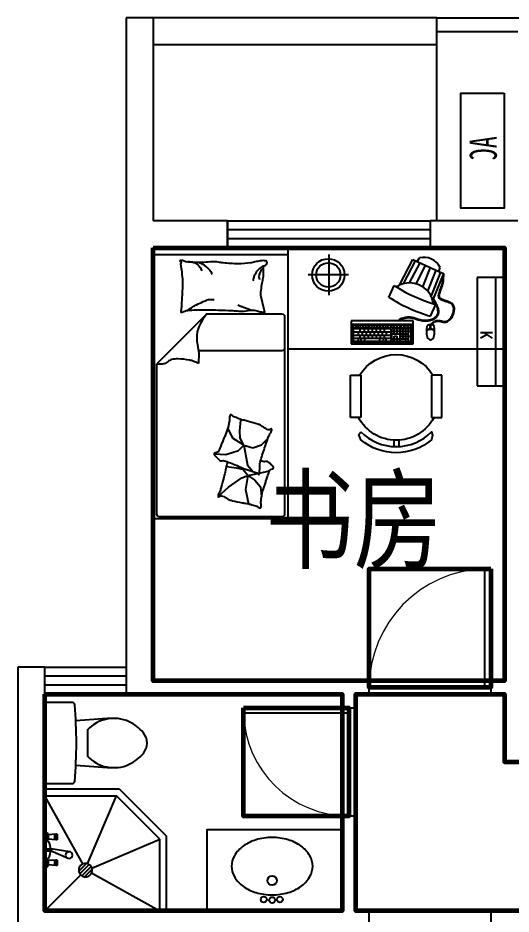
# Model space of a CAD drawing. Extents: x 963421 to 998221, y -625243 to -609443.
# Drawn here: x 963421 to 967071, y -616068 to -609443 of the extents above; entities that cross this region are included whole.
import ezdxf

# ---------------------------------------------------------------- set-up
doc = ezdxf.new("R2010")
doc.units = 0
doc.header["$LTSCALE"] = 1000
doc.header["$MEASUREMENT"] = 0
doc.linetypes.add('HIDDEN', pattern=[7.5, 5, -2.5])
doc.layers.get('0').update_dxf_attribs({"linetype": 'CONTINUOUS'})
for name, color, linetype in [('BATH', 8, 'CONTINUOUS'), ('Elec(电器)', 33, 'CONTINUOUS'), ('WALL', 2, 'CONTINUOUS'), ('WINDOW', 4, 'CONTINUOUS'), ('家具', 8, 'CONTINUOUS'), ('家具示意', 8, 'CONTINUOUS')]:
    doc.layers.add(name, color=color, linetype=linetype)
doc.layers.add('GT_书房', color=205, linetype='CONTINUOUS', lineweight=60, true_color=0x8059a6)
for name, color, linetype, lineweight in [('GT_卫生间', 5, 'CONTINUOUS', 60), ('GT_过道', 30, 'CONTINUOUS', 60), ('GT_门', 245, 'CONTINUOUS', 60), ('文字标注', 121, 'CONTINUOUS', 0)]:
    doc.layers.add(name, color=color, linetype=linetype, lineweight=lineweight)
doc.styles.add('-黑体', font='simhei.ttf', dxfattribs={"width": 0.8})
doc.styles.add('_ZBHZ', font='simhei.ttf', dxfattribs={"width": 0.8})
doc.styles.add('DIM_FONT', font='ZBTXT.shx', dxfattribs={"width": 0.8})

# ---------------------------------------------------------------- blocks, each defined once
blk = doc.blocks.new('A$C367E6596')
at = {"layer": '家具示意'}
for p, q in [((0, 1947.6), (1000, 1947.6)), ((25.8, 1491.5), (25.8, 32.2)), ((602.6, 1511.5), (45.8, 1511.5)), ((602.6, 1511.5), (971.6, 1141.7)), ((45.8, 1238.9), (664.4, 1238.9)), ((971.6, 32.2), (971.6, 1141.7)), ((349.4, 727), (344.5, 730)), ((356.6, 647.7), (349.4, 727)), ((407, 589.6), (443.4, 662.5)), ((443.4, 662.5), (442.3, 681.9)), ((354.8, 592.6), (356.6, 647.7)), ((196.2, 543.7), (149.8, 590.5)), ((260.6, 521.7), (196.2, 543.7)), ((328.4, 540.9), (260.6, 521.7)), ((328.4, 540.9), (301, 394.1)), ((328.4, 540.9), (354.8, 592.6)), ((328.4, 540.9), (407, 589.6)), ((366.5, 501.8), (328.4, 540.9)), ((462.1, 473.1), (366.5, 501.8)), ((545.3, 477.3), (462.1, 473.1)), ((213.5, 335.7), (138.8, 351.4)), ((299.3, 317.6), (225.1, 333.2)), ((268.9, 356.7), (261.2, 347.7)), ((301, 394.1), (268.9, 356.7)), ((299.3, 317.6), (336.2, 360.5)), ((336.2, 360.5), (383.2, 372.5)), ((383.2, 372.5), (455.4, 382.3)), ((245.7, 282.4), (203.5, 233.5)), ((299.3, 317.6), (245.7, 282.4)), ((299.3, 317.6), (316, 213)), ((342.2, 299.7), (299.3, 317.6)), ((441.2, 231.2), (342.2, 299.7)), ((203.5, 233.5), (197.3, 159.5)), ((316, 213), (292.8, 107.7)), ((518.8, 161.1), (441.2, 231.2)), ((45.8, 12.2), (951.6, 12.2))]:
    blk.add_line(p, q, dxfattribs=at)
blk.add_lwpolyline([(0, 0), (0, 2000), (1000, 2000), (1000, 0)], close=True, dxfattribs=at)
for points in [[(185.1, 1866.4, -0.263368), (157.1, 1885.2, -0.494818), (166.3, 1903.9, -0.049225), (184, 1905.7, -0.036831), (207.6, 1903.9, -0.031893), (245.6, 1895.8, 0.035782), (279.5, 1888.8, 0.032941), (369.2, 1882.9, 0.026564), (480.4, 1888.8, 0.017905), (517.9, 1894.2, -0.033397), (538.1, 1896.4, -0.03204), (575.2, 1895.7, 0.018442), (639.5, 1892.7, 0.010837), (704.3, 1893.4, 0.014624), (752.2, 1896.4, 0.111249), (774.7, 1903.7, -0.153708), (791.6, 1907.7, -0.076444), (799.1, 1906, -0.215512), (801, 1903.9, -0.585858), (798.4, 1900.9, 0.363489), (793.5, 1898.3, 0.191716), (793.4, 1886.8, -0.129675), (795.4, 1870.1, -0.01735), (792.4, 1853.3, 0.019326), (789.8, 1838.2, 0.018818), (783.1, 1769.9, 0.021828), (782.2, 1710.6, 0.006204), (783.6, 1676.8, 0.001963), (789.8, 1569.9, 0.028341), (794, 1533.8, -0.117014), (793.5, 1524.9, -0.36606), (792.1, 1523.9, -0.03973), (778.5, 1526.7, -0.048309), (764.7, 1532.2, 0.062981), (754.1, 1536.1, 0.04058), (730.7, 1539.5, 0.014345), (663.9, 1541.7, 0.005484), (538.5, 1541, 0.007153), (442.3, 1538, 0.008762), (399.8, 1535.3, -0.008153), (354.1, 1532.4, -0.06251), (297, 1536.8, 0.078669), (251.4, 1538.8, 0.047825), (229, 1534.1, -0.034494), (198.2, 1526.7, -0.023571), (172.9, 1523.7, -0.510228), (171.9, 1524.9), (179.4, 1554.9), (200.1, 1637.4, 0.073041), (202.1, 1657, 0.023305), (196.3, 1718.1, 0.018299), (192.3, 1741, -0.01097), (184.9, 1779, -0.042281), (182, 1813.3, -0.027201), (184.9, 1866.7)], [(184.9, 1866.4, -0.077379), (219.7, 1841.1, -0.077379), (245.2, 1806.3, -0.047525), (255.1, 1781.7, -0.047525), (260.2, 1755.7)], [(658.9, 1892.6, 0.027842), (635.2, 1882, 0.048685), (622.6, 1873.9, 0.023666), (594.7, 1849.5, 0.031223), (575.7, 1828.9, 0.046801), (570.6, 1821.2, 0.023191), (562.5, 1804.5)], [(740.9, 1898.3, 0.088153), (706.4, 1894.8, 0.088153), (675.2, 1879.5, 0.077547), (653.6, 1857.9, 0.077547), (639.5, 1830.7)], [(183.4, 1850.4, -0.05369), (197.6, 1837.4, -0.070312), (205.7, 1825.1, -0.015448), (209.5, 1816.6, -0.013244), (213.2, 1806.3, -0.082127), (216.2, 1788.3, -0.064164), (213.2, 1765.1)], [(744.7, 1538, 0.016108), (705.8, 1564.2, 0.024599), (679, 1579.3, 0.009477), (629.9, 1602.6, 0.015937), (600.1, 1614.9, 0.072521), (583.7, 1618.5, 0.033339), (547.5, 1618.7)], [(275.5, 1539.5, 0.009729), (302.8, 1548.5, 0.009729), (329.7, 1558.6, 0.007971), (351.4, 1567.7, 0.007971), (372.9, 1577.4)], [(602.6, 1511.5, -0.085272), (665.9, 1401.4, -0.124044), (675.2, 1313.8), (661.5, 1218.4), (663.3, 1145.9)], [(663.3, 1145.9, -0.027362), (701.8, 1162.3, -0.040834), (728.9, 1169.7, -0.038441), (816.6, 1179.2, -0.076528), (860.7, 1173.9, -0.103649), (888.2, 1159.5, 0.093398), (918.4, 1143, 0.072727), (940.5, 1139.2, 0.052315), (971.6, 1141.7)], [(450.3, 418.6, 0.025626), (451.8, 409.2, 0.0108), (476.4, 303.3, 0.00456), (495.4, 231.5, 0.01125), (504.1, 202.6, 0.069394), (511.7, 186.8, -0.079756), (518.1, 173, -0.106399), (518.8, 161.1, -0.328642), (515.8, 158.2, -0.299547), (510.8, 160.5, 0.189917), (504.1, 165.5, 0.033518), (496, 167.1, 0.075627), (492.4, 167, 0.053489), (485.9, 165.2, 0.017838), (467.6, 157, 0.038394), (447.1, 144.9, -0.059529), (433.5, 137.6, -0.035943), (411.9, 131, -0.011245), (341.4, 116.2, -0.006203), (309.2, 110.7, 0.010783), (290.6, 107.3, 0.019485), (279.8, 104.6, 0.005062), (238.4, 92.3, 0.101392), (217.2, 80.7, -0.223768), (206.1, 77.7, -0.25558), (202.7, 80.5, -0.081563), (199.7, 93.3, -0.071805), (200.7, 107, 0.069985), (201.8, 121, 0.03546), (195.4, 169.3, 0.029432), (180.3, 226, 0.001554), (171.1, 253.5, -0.00152), (161.6, 281.6, -0.004735), (152.3, 310.7, 0.00382), (140.8, 346.8, 0.296001), (116.5, 366.4, -0.649774), (110.7, 384.1, -0.02319), (114.7, 387.4, 0.0288), (117.9, 390.1, 0.005727), (123, 394.9, -0.004358), (129.6, 401.3, -0.027528), (144.1, 413.8, -0.046214), (153.8, 419.8, -0.194121), (167.3, 421, 0.133719), (186.6, 420.3, 0.005779), (204.6, 424.8, 0.008882)]]:
    blk.add_lwpolyline(points, format="xyb", dxfattribs=at)
blk.add_lwpolyline([(395.4, 749, 0.101392), (415.7, 762.2, -0.223768), (426.5, 766, -0.25558), (430.2, 763.5, -0.081563), (434.2, 750.9, -0.071805), (434.2, 737.3, 0.069985), (434.1, 723.2, 0.03546), (444.2, 675.5, 0.029432), (463.7, 620.2, 0.001554), (475, 593.4, -0.00152), (486.5, 566.1, -0.004735), (498, 537.8, 0.00382), (512.3, 502.7, 0.296001), (538, 485, -0.649774), (545.1, 467.8, -0.02319), (541.4, 464.3, 0.0288), (538.4, 461.3, 0.005727), (533.8, 456.1, -0.004358), (527.7, 449.2, -0.027528), (514.1, 435.7, -0.046214), (504.9, 428.9, -0.194121), (491.5, 426.8, 0.133719), (472.3, 425.9, 0.011505), (437.3, 413.9, 0.008882), (392.6, 396.5, 0.012426), (335.7, 371.4, -0.033612), (314.2, 363.1), (267.8, 348.5), (232, 337.2, 0.224341), (220.4, 326.5, -0.722772), (213.3, 326.9, -0.103513), (213.2, 330, 0.053465), (213.5, 335.7, 0.030109), (211.3, 354.4, -0.031436), (209.2, 372.3, -0.05324), (209.9, 384.4, 0.05518), (210.5, 396.1, 0.056271), (207, 416.7, 0.0108), (174.3, 520.4, 0.00456), (149.8, 590.5, 0.01125), (139, 618.7, 0.069394), (130.2, 633.8, -0.079756), (122.8, 647.1, -0.106399), (121.2, 658.9, -0.328642), (123.9, 662.1, -0.299547), (129.1, 660.1, 0.189917), (136.1, 655.7, 0.033518), (144.3, 654.7, 0.075627), (148, 655, 0.053489), (154.3, 657.4, 0.017838), (171.9, 667, 0.038394), (191.4, 680.6, -0.059529), (204.4, 688.9, -0.035943), (225.4, 697.2, -0.011245), (294.6, 717.2, -0.006203), (326.3, 725.3, 0.010783), (344.5, 730, 0.019485), (355.2, 733.5, 0.005062)], format="xyb", close=True, dxfattribs=at)
for centre, start, end in [((45.8, 1491.5), 90, 180), ((45.8, 1258.9), 180, 270), ((45.8, 32.2), 180, 270), ((951.6, 32.2), 270, 0)]:
    blk.add_arc(centre, 20, start, end, dxfattribs=at)
at = {"layer": '家具示意', "style": 'DIM_FONT', "width": 0.8, "flags": 9}
for tag in ['XSIZE', 'YSIZE']:
    blk.add_attdef(tag, (0, 2000), '', height=0.5, dxfattribs=at)
blk = doc.blocks.new('A$C6465327B')
at = {"layer": '家具示意'}
for p, q in [((0, 260), (0, 572.3)), ((0, 572.3), (76.2, 572.3)), ((76.2, 572.3), (76.2, 260)), ((674.7, 572.3), (598.5, 572.3)), ((598.5, 572.3), (598.5, 260)), ((674.7, 260), (674.7, 572.3)), ((76.2, 260), (0, 260)), ((598.5, 260), (674.7, 260)), ((319.3, 92.9), (319.3, 45.3)), ((355.4, 92.9), (355.4, 45.3))]:
    blk.add_line(p, q, dxfattribs=at)
blk.add_lwpolyline([(598.7, 155.5, -0.423227), (76, 155.5), (68.1, 129.3), (76, 94.4, 0.361278), (598.7, 94.4), (614.5, 134.5)], format="xyb", close=True, dxfattribs=at)
for start, end in [(31.07619, 148.92381), (208.05345, 331.94655)]:
    blk.add_arc((337.3, 408.9), 316.6, start, end, dxfattribs=at)
blk = doc.blocks.new('A$C7D7A3CEF')
at = {"layer": '家具示意'}
for p, q in [((152.8, 299.9), (152.8, 0)), ((300, 150), (0, 150))]:
    blk.add_line(p, q, dxfattribs=at)
for radius in [120, 90]:
    blk.add_circle((150, 150), radius, dxfattribs=at)
blk = doc.blocks.new('A$C6C2E2F88')
at = {"layer": '家具示意'}
for p, q in [((357.8, 434.3), (456, 624.6)), ((387.4, 445.1), (475.4, 615.7)), ((433, 451.1), (509.8, 600)), ((456, 624.6), (488.7, 609.7)), ((488.7, 609.7), (505.2, 635.8)), ((488.7, 609.7), (650.3, 535.9)), ((481.3, 444.4), (551.7, 580.9)), ((530.2, 422), (587.2, 564.7)), ((566.9, 390), (629.1, 545.6)), ((650.3, 535.9), (659.2, 565.6)), ((650.3, 535.9), (682.9, 521)), ((592.2, 351.6), (663.5, 529.9)), ((682.9, 521), (603.5, 322.2)), ((278.2, 344.1), (318.1, 433.3)), ((588.6, 205.3), (628, 291.7)), ((0, 170), (0, 0)), ((460, 170), (0, 170)), ((10, 145), (10, 15)), ((450, 145), (10, 145)), ((15, 140), (15, 120)), ((35, 140), (15, 140)), ((35, 140), (35, 120)), ((128.7, 140), (50, 140)), ((50, 140), (50, 120)), ((69.7, 120), (69.7, 140)), ((89.3, 120), (89.3, 140)), ((109, 120), (109, 140)), ((128.7, 120), (128.7, 140)), ((134.7, 120), (134.7, 140)), ((210.3, 140), (134.7, 140)), ((154.3, 120), (154.3, 140)), ((174, 120), (174, 140)), ((193.7, 120), (193.7, 140)), ((210.3, 120), (210.3, 140)), ((216.3, 120), (216.3, 140)), ((295, 140), (216.3, 140)), ((236, 120), (236, 140)), ((255.7, 120), (255.7, 140)), ((275.3, 120), (275.3, 140)), ((295, 140), (295, 120)), ((362, 140), (298, 140)), ((298, 140), (298, 120)), ((319.3, 120), (319.3, 140)), ((340.7, 120), (340.7, 140)), ((362, 120), (362, 140)), ((445, 140), (365, 140)), ((365, 120), (365, 140)), ((368.6, 134), (368.6, 136.5)), ((368.6, 136.5), (375.9, 136.5)), ((375.9, 134), (368.6, 134)), ((375.9, 136.5), (375.9, 134)), ((391.7, 120), (391.7, 140)), ((395.3, 134), (395.3, 136.5)), ((395.3, 136.5), (402.6, 136.5)), ((402.6, 134), (395.3, 134)), ((402.6, 136.5), (402.6, 134)), ((418.3, 120), (418.3, 140)), ((422, 134), (422, 136.5)), ((422, 136.5), (429.3, 136.5)), ((429.3, 134), (422, 134)), ((429.3, 136.5), (429.3, 134)), ((445, 120), (445, 140)), ((450, 15), (450, 145)), ((460, 0), (460, 170)), ((586.2, 109.5), (586.2, 141.5)), ((589.2, 109.5), (589.2, 141.5)), ((35, 120), (15, 120)), ((15, 112), (15, 20)), ((295, 112), (15, 112)), ((15, 89), (295, 89)), ((128.7, 120), (50, 120)), ((51.7, 89), (51.7, 66)), ((65.7, 112), (65.7, 89)), ((81.4, 89), (81.4, 66)), ((95.4, 112), (95.4, 89)), ((111.2, 89), (111.2, 66)), ((125.2, 112), (125.2, 89)), ((210.3, 120), (134.7, 120)), ((141, 89), (141, 66)), ((155, 112), (155, 89)), ((170.8, 89), (170.8, 66)), ((184.8, 112), (184.8, 89)), ((200.6, 89), (200.6, 66)), ((214.6, 112), (214.6, 89)), ((295, 120), (216.3, 120)), ((230.3, 89), (230.3, 66)), ((244.3, 112), (244.3, 89)), ((260.1, 89), (260.1, 66)), ((295, 112), (295, 20)), ((362, 120), (298, 120)), ((298, 112), (298, 20)), ((362, 112), (298, 112)), ((298, 93.6), (362, 93.6)), ((298, 75.2), (362, 75.2)), ((319.3, 75.2), (319.3, 112)), ((340.7, 75.2), (340.7, 112)), ((362, 20), (362, 112)), ((445, 120), (365, 120)), ((365, 20), (365, 112)), ((445, 112), (365, 112)), ((365, 93.6), (445, 93.6)), ((365, 75.2), (425, 75.2)), ((385, 38.4), (385, 112)), ((405, 20), (405, 112)), ((425, 20), (425, 112)), ((445, 20), (445, 112)), ((10, 15), (450, 15)), ((15, 66), (295, 66)), ((15, 43), (295, 43)), ((15, 20), (295, 20)), ((52.3, 43), (52.3, 20)), ((65.7, 66), (65.7, 43)), ((72.3, 43), (72.3, 20)), ((95.4, 66), (95.4, 43)), ((99, 43), (99, 20)), ((125.2, 66), (125.2, 43)), ((155, 66), (155, 43)), ((184.8, 66), (184.8, 43)), ((211, 43), (211, 20)), ((214.6, 66), (214.6, 43)), ((237.7, 43), (237.7, 20)), ((244.3, 66), (244.3, 43)), ((257.7, 43), (257.7, 20)), ((298, 38.4), (362, 38.4)), ((298, 20), (362, 20)), ((319.3, 20), (319.3, 56.8)), ((319.3, 56.8), (340.7, 56.8)), ((340.7, 20), (340.7, 56.8)), ((365, 56.8), (445, 56.8)), ((365, 38.4), (425, 38.4)), ((365, 20), (445, 20)), ((0, 0), (460, 0))]:
    blk.add_line(p, q, dxfattribs=at)
for centre, radius, start, end in [((538.8, 505.7), 134.4, 26.43159, 104.50074), ((939.2, 1382.9), 1134.7, 236.81182, 237.86994), ((433, 273.8), 177.2, 115.08845, 123.29204), ((939.2, 1382.9), 1134.7, 237.86994, 253.06239), ((433, 273.8), 177.2, 15.84388, 115.08845), ((899.8, 1296.5), 1134.7, 236.84987, 254.08246), ((433, 273.8), 177.2, 7.64029, 15.84388), ((939.2, 1382.9), 1134.7, 253.06239, 254.08246), ((571.1, 129.9), 10, 100.71509, 168.55689), ((587.7, 42.2), 99.3, 79.28491, 100.71509), ((604.3, 129.9), 10, 11.44311, 79.28491), ((744.2, 94.9), 186.6, 168.55689, 193.44757), ((587.7, 42.2), 64.3, 62.12383, 117.87617), ((587.7, 42.2), 67.3, 91.27686, 116.43153), ((587.7, 42.2), 67.3, 63.56847, 88.72314), ((431.1, 94.9), 186.6, 346.55243, 11.44311), ((587.7, 57.1), 25.6, 192.68038, 347.31962)]:
    blk.add_arc(centre, radius, start, end, dxfattribs=at)
for points, knots in [([(587.2, 143.7), (592.3, 148.3), (597.6, 152.9), (608.2, 161.3), (613.7, 165.1), (623.1, 170.1), (626.9, 171.7), (632.6, 173.3), (634.5, 173.7), (637.7, 174.2), (639.1, 174.4), (642, 174.5), (643.4, 174.5), (647.7, 174.4), (650.5, 174.1), (656.2, 173.1), (659.1, 172.5), (666.4, 170.8), (670.9, 169.5), (679.7, 167.5), (684, 166.6), (690.3, 166.1), (692.2, 166), (695.5, 166.1), (696.8, 166.2), (701.5, 166.8), (704.8, 167.7), (711.4, 170.4), (714.6, 172.2), (720.9, 176.5), (723.9, 179), (733, 187.8), (738.6, 195.1), (748.1, 211.2), (751.9, 220.1), (757.5, 237.9), (759.1, 247), (759.5, 261), (759.1, 266.2), (757, 275.9), (755.4, 280.4), (752.4, 285.4), (751.7, 286.6), (750.1, 288.7), (749.3, 289.7), (746.5, 292.6), (744.5, 294.4), (740, 297.8), (737.5, 299.3), (729.3, 303.8), (723, 306.3), (709.9, 310.9), (703, 312.9), (689.6, 316.9), (683, 318.9), (672.9, 322.7), (669.2, 324.3), (663, 327.7), (660.5, 329.3), (656.6, 332.5), (655.2, 334), (653.1, 336.6), (652.3, 337.7), (651, 339.9), (650.4, 341.1), (649, 344.8), (648.4, 347.3), (647.8, 352.7), (647.7, 355.4), (648.1, 361.1), (648.5, 364.1), (650.2, 373.2), (652, 379.7), (656.4, 392.9), (659, 399.8), (664.1, 413.5), (666.7, 420.3), (670, 430.2), (671, 433.2), (672.7, 439.2), (673.5, 442.2), (675.6, 451), (676.7, 456.7), (679.2, 473.7), (679.8, 484.6), (680.1, 501.5), (680.1, 507.7), (680, 513.8)], [0, 0, 0, 0, 18.799562, 18.799562, 37.599123, 37.599123, 49.848351, 49.848351, 55.477294, 55.477294, 59.685352, 59.685352, 63.89341, 63.89341, 72.309527, 72.309527, 80.725643, 80.725643, 94.051618, 94.051618, 107.377593, 107.377593, 113.652762, 113.652762, 118.046775, 118.046775, 129.16993, 129.16993, 140.293086, 140.293086, 151.416241, 151.416241, 174.692741, 174.692741, 197.969241, 197.969241, 221.245741, 221.245741, 236.248425, 236.248425, 251.251108, 251.251108, 255.661667, 255.661667, 260.072226, 260.072226, 268.893345, 268.893345, 277.714463, 277.714463, 296.396354, 296.396354, 315.078244, 315.078244, 333.760135, 333.760135, 345.970968, 345.970968, 355.998234, 355.998234, 362.995963, 362.995963, 367.636565, 367.636565, 372.277166, 372.277166, 381.438127, 381.438127, 390.599087, 390.599087, 399.760047, 399.760047, 418.320442, 418.320442, 436.880837, 436.880837, 455.441233, 455.441233, 463.908402, 463.908402, 472.375571, 472.375571, 489.309909, 489.309909, 523.178586, 523.178586, 542.475868, 542.475868, 542.475868, 542.475868]), ([(592.1, 141.4), (597, 145.7), (601.8, 149.9), (611, 157.1), (615.3, 160.1), (623.1, 164.5), (626.6, 166.1), (632.6, 168.2), (635.2, 168.8), (638.8, 169.3), (639.7, 169.4), (642.6, 169.6), (644.6, 169.5), (648.7, 169.2), (650.7, 169), (654.9, 168.2), (657.1, 167.8), (663.1, 166.4), (667.1, 165.4), (674.6, 163.5), (677.9, 162.8), (684.7, 161.6), (688.2, 161.1), (693.4, 161), (695.3, 161), (698.9, 161.4), (700.6, 161.6), (704, 162.4), (705.7, 162.9), (712.2, 165.1), (716.9, 167.6), (725.8, 173.9), (730.1, 177.7), (738, 186.3), (741.6, 191.1), (748.3, 201.4), (751.2, 206.9), (756.4, 218.2), (758.5, 224), (761.9, 235.8), (763.1, 241.8), (764.4, 253.4), (764.6, 259.2), (763.6, 270.1), (762.4, 275.3), (759.7, 282.5), (758.6, 284.8), (756.4, 288.5), (755.4, 290), (753.1, 292.9), (751.9, 294.3), (748, 298.1), (745, 300.4), (737.2, 305.4), (732.2, 307.9), (721.4, 312.3), (715.8, 314.2), (704.5, 317.7), (698.9, 319.3), (688, 322.6), (682.7, 324.3), (674.6, 327.4), (671.4, 328.8), (665.8, 331.8), (663.3, 333.5), (660.1, 336.1), (659.2, 337.1), (657.8, 338.7), (657.3, 339.3), (656.4, 340.6), (656, 341.3), (655.2, 342.7), (654.9, 343.4), (654, 345.8), (653.6, 347.4), (653, 351), (652.8, 352.9), (652.8, 356.9), (652.9, 359), (653.7, 365.7), (654.8, 370.7), (657.7, 381.1), (659.6, 386.6), (663.6, 397.8), (665.7, 403.6), (669.3, 413.1), (670.7, 416.8), (673.1, 423.8), (674.2, 427), (675.9, 432.4), (676.6, 434.6), (677.8, 439), (678.4, 441.2), (680, 447.7), (680.8, 451.9), (683, 464.5), (683.9, 472.7), (685.3, 494.5), (685.1, 507.8), (684.9, 521.1)], [1.931725, 1.931725, 1.931725, 1.931725, 19.71024, 19.71024, 35.134556, 35.134556, 47.432363, 47.432363, 56.272423, 56.272423, 59.54149, 59.54149, 66.079623, 66.079623, 72.617756, 72.617756, 79.155889, 79.155889, 91.154885, 91.154885, 101.093182, 101.093182, 111.031478, 111.031478, 116.460985, 116.460985, 121.485576, 121.485576, 126.510167, 126.510167, 141.20371, 141.20371, 155.897253, 155.897253, 170.590796, 170.590796, 185.28434, 185.28434, 199.977883, 199.977883, 214.671426, 214.671426, 229.364969, 229.364969, 244.058512, 244.058512, 251.391566, 251.391566, 256.732702, 256.732702, 262.073837, 262.073837, 272.756108, 272.756108, 288.204107, 288.204107, 303.652106, 303.652106, 319.100106, 319.100106, 334.548105, 334.548105, 345.454369, 345.454369, 356.360633, 356.360633, 361.894987, 361.894987, 365.361224, 365.361224, 368.82746, 368.82746, 372.293697, 372.293697, 379.596356, 379.596356, 386.899014, 386.899014, 394.201673, 394.201673, 409.771935, 409.771935, 425.342197, 425.342197, 440.912459, 440.912459, 450.999629, 450.999629, 459.675979, 459.675979, 465.748145, 465.748145, 471.820312, 471.820312, 483.964645, 483.964645, 508.253312, 508.253312, 550.069326, 550.069326, 550.069326, 550.069326]), ([(355.8, 170), (357.1, 171.6), (358.3, 173), (362, 177), (364.2, 179), (367.7, 181.8), (369.1, 182.8), (371.8, 184.3), (373.1, 184.9), (375.6, 185.8), (376.9, 186.2), (378.7, 186.7), (379.3, 186.9), (380.3, 187.2), (380.8, 187.3), (382.4, 187.7), (383.4, 188), (386.6, 188.8), (388.6, 189.3), (394.9, 190.8), (399, 191.7), (411.1, 193.9), (419, 194.8), (429.9, 195), (433, 194.9), (438.3, 194.5), (440.6, 194.3), (447.3, 193.3), (451.6, 192.4), (460.4, 190.3), (464.9, 189), (473.9, 186.2), (478.5, 184.7), (491, 180.6), (499, 178), (514.3, 173.9), (521.6, 172.3), (532.1, 170.8), (535.3, 170.4), (540.5, 170), (542.6, 169.9), (549.2, 169.8), (553.9, 169.9), (566.4, 170.8), (574.3, 172.1), (589.8, 175.8), (597.3, 178.3), (611.5, 184.3), (618.1, 187.9), (628, 194.9), (631.6, 198), (636.6, 203.3), (638.2, 205.2), (640.7, 208.6), (641.6, 210), (643.3, 212.8), (644.1, 214.3), (646.1, 218.8), (647.1, 221.8), (648.6, 228.1), (649, 231.3), (649.3, 237.7), (649.2, 241), (648.4, 249.5), (647.3, 254.7), (644.4, 265.4), (642.4, 270.8), (638, 281.7), (635.4, 287.2), (628.6, 300.7), (624, 308.8), (616.4, 321.9), (613.5, 326.8), (610.5, 331.7)], [1.794737, 1.794737, 1.794737, 1.794737, 4.340011, 4.340011, 9.758947, 9.758947, 14.015114, 14.015114, 18.271281, 18.271281, 22.527447, 22.527447, 24.13165, 24.13165, 25.735853, 25.735853, 28.944258, 28.944258, 35.361068, 35.361068, 48.19469, 48.19469, 73.861932, 73.861932, 84.279576, 84.279576, 92.130886, 92.130886, 106.909868, 106.909868, 121.68885, 121.68885, 136.467832, 136.467832, 161.092405, 161.092405, 181.592394, 181.592394, 189.981221, 189.981221, 195.430603, 195.430603, 207.246608, 207.246608, 227.325201, 227.325201, 247.403793, 247.403793, 267.482386, 267.482386, 281.085462, 281.085462, 288.538162, 288.538162, 293.465442, 293.465442, 298.392722, 298.392722, 308.247282, 308.247282, 318.101842, 318.101842, 327.956402, 327.956402, 343.666384, 343.666384, 359.376366, 359.376366, 375.086349, 375.086349, 397.824415, 397.824415, 411.559998, 411.559998, 411.559998, 411.559998]), ([(349.5, 170), (362.6, 187.3), (370.6, 189.7), (389.1, 194.7), (399.6, 197.1), (414.7, 199.2), (419.4, 199.7), (427.7, 200), (431.4, 200), (437.4, 199.6), (439.8, 199.4), (444.5, 198.8), (446.9, 198.4), (454, 197.1), (458.7, 195.9), (472.2, 192.1), (481.1, 189.1), (499.2, 183.2), (508.6, 180.3), (522.7, 177.3), (527.3, 176.5), (536, 175.3), (540.3, 175), (554.7, 174.6), (565.1, 175.6), (585.6, 179.6), (595.6, 182.8), (611.2, 189.8), (617.2, 193.3), (626.8, 200.4), (630.6, 203.9), (635.4, 209.7), (636.8, 211.7), (639.5, 216.2), (640.7, 218.7), (642.5, 224), (643.2, 226.7), (644.3, 234.1), (644.4, 238.8), (643.5, 248.4), (642.5, 253.4), (639.7, 263.5), (637.9, 268.6), (631.4, 284.5), (625.7, 295.6), (615.2, 314.2), (610.7, 321.7), (606.2, 329.1)], [0.275808, 0.275808, 0.275808, 0.275808, 24.067555, 24.067555, 56.307513, 56.307513, 71.071237, 71.071237, 82.794805, 82.794805, 90.521159, 90.521159, 98.247513, 98.247513, 113.700221, 113.700221, 142.151154, 142.151154, 170.602086, 170.602086, 183.588955, 183.588955, 195.23744, 195.23744, 222.409198, 222.409198, 249.580957, 249.580957, 269.207454, 269.207454, 285.208602, 285.208602, 293.184931, 293.184931, 302.693087, 302.693087, 312.201243, 312.201243, 327.763573, 327.763573, 343.325903, 343.325903, 358.888233, 358.888233, 390.653992, 390.653992, 411.559998, 411.559998, 411.559998, 411.559998])]:
    blk.add_open_spline(points, degree=3, knots=knots, dxfattribs=at)
blk = doc.blocks.new('A$C130E6298')
at = {"layer": '家具示意'}
for p, q in [((1600, 750), (0, 750)), ((0, 750), (0, 0)), ((1600, 750), (1600, 0)), ((1600, 0), (0, 0))]:
    blk.add_line(p, q, dxfattribs=at)
at = {"rotation": 180}
blk.add_blockref('A$C6465327B', (1137.3, 1514.3), dxfattribs=at)
at = {"extrusion": (0, 0, -1), "zscale": -1, "rotation": 180}
for name, p in [('A$C6C2E2F88', (-466, 710.3)), ('A$C7D7A3CEF', (-147.2, 350))]:
    blk.add_blockref(name, p, dxfattribs=at)
blk = doc.blocks.new('A$C77202156')
at = {"layer": 'BATH'}
for p, q in [((350, 900), (0, 550)), ((900, 900), (350, 900)), ((900, 0), (900, 900)), ((50, 529.3), (370.7, 850)), ((584.5, 347.6), (370.7, 850)), ((900, 850), (370.7, 850)), ((620.7, 345.5), (900, 850)), ((0, 0), (0, 550)), ((810, 564.6), (810, 525)), ((810, 564.6), (820, 564.6)), ((820, 564.6), (875, 560)), ((820, 564.6), (820, 525)), ((820, 525), (875, 530)), ((830, 564.6), (830, 525)), ((875, 530), (875, 560)), ((875, 560), (875, 530)), ((900, 575), (880, 575)), ((880, 575), (880, 515)), ((900, 575), (899.9, 325)), ((50, 0), (50, 529.3)), ((552.5, 315.5), (50, 529.3)), ((810, 525), (820, 525)), ((900, 515), (875, 515)), ((715.4, 435.2), (855.9, 457.2)), ((727.2, 386.6), (857.7, 442.4)), ((732.5, 432.8), (732.5, 432.8)), ((900, 457.4), (857.7, 457.4)), ((900, 442.4), (857.7, 442.4)), ((641.7, 272.5), (572.4, 341.7)), ((649.5, 293), (592.9, 349.5)), ((809.9, 374.6), (809.9, 335)), ((809.9, 374.6), (819.9, 374.6)), ((809.9, 335), (819.9, 335)), ((819.9, 374.6), (819.9, 335)), ((819.9, 374.6), (874.9, 370)), ((819.9, 335), (874.9, 340)), ((829.9, 374.6), (829.9, 335)), ((899.9, 385), (874.9, 385)), ((874.9, 370), (874.9, 340)), ((874.9, 340), (874.9, 370)), ((879.9, 385), (879.9, 325)), ((554.5, 279.3), (50, 0)), ((607.1, 250.5), (550.5, 307.1)), ((627.6, 258.3), (558.3, 327.6)), ((899.9, 325), (879.9, 325)), ((635.3, 264.7), (900, 0)), ((0, 0), (900, 0))]:
    blk.add_line(p, q, dxfattribs=at)
for centre, radius in [((721.7, 411), 25), ((857.7, 449.9), 7.5)]:
    blk.add_circle(centre, radius, dxfattribs=at)
blk.add_arc((1008.3, 449.9), 148.3, 153.98453, 205.963, dxfattribs=at)
blk.add_ellipse((600, 300), major_axis=(35.4, 35.4), ratio=1, dxfattribs=at)
blk = doc.blocks.new('TP6')
blk.add_lwpolyline([(20, -300), (200.8, -300, 0.388903), (220.7, -281.7, 0.043619), (220.7, 281.7, 0.388903), (200.8, 300), (20, 300, 0.414214), (0, 280), (0, -280, 0.414214), (20, -300, 0.414214)], format="xyb")
blk.add_lwpolyline([(623.4, 157.5, 0.325454), (314.1, 96.3), (314.1, -96.3, 0.325454), (623.4, -157.5, 0.11195), (728.4, -76.5, 0.35994), (728.4, 76.5, 0.11195)], format="xyb", close=True)
for centre, start, end in [((821.6, -7004.3), 92.61819, 94.72691), ((821.6, 7004.3), 265.27309, 267.38181)]:
    blk.add_arc(centre, 7193.5, start, end)
blk = doc.blocks.new('_E12QMA')
for centre, radius in [((-57.4, -41.7), 22.1), ((0, -37.5), 22.1), ((61.8, -41.7), 22.1), ((0, -181.7), 35.3)]:
    blk.add_circle(centre, radius)
for centre, radius, start, end in [((-30.5, -395.5), 315.5, 106.29491, 125.21186), ((0, -499.9), 424.2, 90, 106.29491), ((0, -499.9), 424.2, 73.70509, 90), ((30.5, -395.5), 315.5, 54.78814, 73.70509), ((-77.1, -329.5), 234.6, 125.21186, 149.59017), ((77.1, -329.5), 234.6, 30.40983, 54.78814), ((-148.3, -287.7), 152.1, 149.59017, 180), ((148.3, -287.7), 152.1, 360, 390.40983), ((-148.3, -287.7), 152.1, 180, 210.40983), ((148.3, -287.7), 152.1, 329.59017, 360), ((-77.1, -245.9), 234.6, 210.40983, 234.78814), ((77.1, -245.9), 234.6, 305.21186, 329.59017), ((-30.5, -179.8), 315.5, 234.78814, 253.70509), ((30.5, -179.8), 315.5, 286.29491, 305.21186), ((0, -75.5), 424.2, 253.70509, 270), ((0, -75.5), 424.2, 270, 286.29491)]:
    blk.add_arc(centre, radius, start, end)
at = {"style": 'DIM_FONT', "width": 0.8, "flags": 9}
for tag in ['XSIZE', 'YSIZE']:
    blk.add_attdef(tag, (0, 0), '', height=0.5, dxfattribs=at)
blk = doc.blocks.new('*U37')
at = {"linetype": 'HIDDEN', "ltscale": 0.3}
blk.add_line((0, -116.7), (800, -116.7), dxfattribs=at)
for p, q in [((407.6, -137.1), (407.6, -226.7)), ((447.9, -137.6), (407.6, -195.8)), ((445.3, -226.2), (419.6, -178.5))]:
    blk.add_line(p, q)
blk.add_lwpolyline([(800, -50), (0, -50), (0, -250), (800, -250)], close=True, dxfattribs=at)
blk = doc.blocks.new('空调室外机2')
at = {"ltscale": 0.5}
blk.add_lwpolyline([(0, 0), (850, 0), (850, 320), (0, 320)], close=True, dxfattribs=at)
at = {"ltscale": 0.5, "style": '_ZBHZ', "width": 0.65}
blk.add_text('AC', height=200, dxfattribs=at).set_placement((319.3, 54.6))
blk = doc.blocks.new('$WINLIB2D$00000001')
for p, q in [((-0.5, 0.5), (0.5, 0.5)), ((-0.5, 0.5), (-0.5, -0.5)), ((0.5, -0.5), (0.5, 0.5)), ((0.5, 0.167), (-0.5, 0.167)), ((0.5, -0.167), (-0.5, -0.167)), ((-0.5, -0.5), (0.5, -0.5))]:
    blk.add_line(p, q)
blk = doc.blocks.new('$DorLib2D$00000001')
for p, q in [((0.45, 0.975), (0.5, 0.975)), ((0.45, 0), (0.45, 0.975)), ((0.5, 0), (0.5, 0.975)), ((0.5, 0), (0.45, 0))]:
    blk.add_line(p, q)
at = {"lineweight": 13}
blk.add_arc((0.475, 0), 0.975, 91.46928, 180, dxfattribs=at)
blk = doc.blocks.new('$TCHSYS$WIN2D')
for p, q in [((-0.5, 0.5), (0.5, 0.5)), ((-0.5, 0.5), (-0.5, -0.5)), ((0.5, 0.5), (0.5, -0.5)), ((0.5, 0.1667), (-0.5, 0.1667)), ((0.5, -0.1667), (-0.5, -0.1667)), ((-0.5, -0.5), (0.5, -0.5))]:
    blk.add_line(p, q)

msp = doc.modelspace()

# ---------------------------------------------------------------- linework, layer by layer
at = {"layer": 'GT_书房'}
msp.add_lwpolyline([(964421, -611143.1), (967021, -611143.1), (967021, -614343.1), (964421, -614343.1), (964421, -611143.1)], dxfattribs=at)
at = {"layer": 'GT_卫生间'}
msp.add_lwpolyline([(963621, -614443.1), (965821, -614443.1), (965821, -616043.1), (963621, -616043.1), (963621, -614443.1)], dxfattribs=at)
at = {"layer": 'GT_过道'}
msp.add_lwpolyline([(974821, -614743.1), (974821, -616043.1), (965921, -616043.1), (965921, -614443.1), (967021, -614443.1), (967021, -614943.1), (971121, -614943.1), (971121, -614743.1), (974821, -614743.1)], dxfattribs=at)
at = {"layer": 'GT_门'}
for points in [[(966921, -613515.6), (966921, -614393.1), (966021, -614393.1), (966021, -613515.6), (966921, -613515.6)], [(965091, -614543.1), (965871, -614543.1), (965871, -615343.1), (965091, -615343.1), (965091, -614543.1)]]:
    msp.add_lwpolyline(points, dxfattribs=at)
at = {"layer": 'WALL'}
for p, q in [((964221, -609443.1), (964221, -611043.1)), ((964421, -609443.1), (964221, -609443.1)), ((964421, -609443.1), (964421, -610943.1)), ((964971, -610943.1), (964421, -610943.1)), ((964971, -611143.1), (964971, -610943.1)), ((967121, -610943.1), (966471, -610943.1)), ((966471, -610943.1), (966471, -611143.1)), ((964221, -611043.1), (964221, -614243.1)), ((964421, -611143.1), (964971, -611143.1)), ((964421, -611143.1), (964421, -614343.1)), ((966471, -611143.1), (967021, -611143.1)), ((967021, -614343.1), (967021, -611143.1)), ((963621, -614243.1), (963421, -614243.1)), ((963421, -614243.1), (963421, -616143.1)), ((963621, -614443.1), (963621, -614243.1)), ((964221, -614243.1), (964221, -614443.1)), ((965921, -614343.1), (964421, -614343.1)), ((966021, -614343.1), (965921, -614343.1)), ((966021, -614443.1), (966021, -614343.1)), ((967021, -614343.1), (966921, -614343.1)), ((966921, -614343.1), (966921, -614443.1)), ((963621, -614443.1), (963621, -616043.1)), ((964221, -614443.1), (964321, -614443.1)), ((965821, -614443.1), (964321, -614443.1)), ((965821, -614443.1), (965821, -614543.1)), ((965921, -614543.1), (965921, -614443.1)), ((965921, -614443.1), (966021, -614443.1)), ((966921, -614443.1), (967021, -614443.1)), ((967021, -614943.1), (967021, -614443.1)), ((965821, -614543.1), (965921, -614543.1)), ((967021, -614943.1), (967121, -614943.1)), ((965921, -615343.1), (965821, -615343.1)), ((965821, -615343.1), (965821, -616043.1)), ((965921, -616043.1), (965921, -615343.1)), ((963621, -616043.1), (965821, -616043.1)), ((966021, -616043.1), (965921, -616043.1)), ((966021, -616143.1), (966021, -616043.1)), ((967121, -616043.1), (966921, -616043.1)), ((966921, -616043.1), (966921, -616143.1))]:
    msp.add_line(p, q, dxfattribs=at)
at = {"layer": 'WINDOW'}
for p, q in [((966521, -609443.1), (964421, -609443.1)), ((966521, -610943.1), (966521, -609443.1)), ((966521, -609443.1), (970921, -609443.1)), ((966521, -609543.1), (967121, -609543.1)), ((966521, -609643.1), (964421, -609643.1)), ((966821, -611143.1), (964421, -611143.1)), ((965821, -615343.1), (965821, -614543.1))]:
    msp.add_line(p, q, dxfattribs=at)
at = {"layer": '家具'}
msp.add_lwpolyline([(965821, -615443.1), (965821, -616043.1), (964821, -616043.1), (964821, -615443.1)], close=True, dxfattribs=at)

# ---------------------------------------------------------------- block references
at = {"xscale": -1}
msp.add_blockref('A$C367E6596', (965421, -613143.1), dxfattribs=at)
at = {"xscale": -1, "rotation": 180}
msp.add_blockref('A$C130E6298', (965421, -611143.1), dxfattribs=at)
at = {"layer": 'BATH'}
msp.add_blockref('TP6', (963621, -614803.5), dxfattribs=at)
at = {"layer": 'BATH', "linetype": 'ByBlock', "xscale": -1}
msp.add_blockref('A$C77202156', (964521, -616043.1), dxfattribs=at)
at = {"layer": 'Elec(电器)', "xscale": -1, "rotation": 90}
msp.add_blockref('空调室外机2', (967019.8, -609998.6, 0), dxfattribs=at)
at = {"layer": 'Elec(电器)', "rotation": 270}
msp.add_blockref('*U37', (967071, -611362.9), dxfattribs=at)
at = {"layer": 'WINDOW'}
for name, p, xscale, yscale, zscale, rotation in [('$TCHSYS$WIN2D', (965721, -611043.1), -1500, -200, -1500, 180.0000000001167), ('$DorLib2D$00000001', (966471, -614393.1), -900, -900, -900, 180.00000000005), ('$WINLIB2D$00000001', (963921, -614343.1), -600.0000000002037, 200, -600.0000000002037, 180.0000000000583), ('$DorLib2D$00000001', (965871, -614943.1), 800, 800, 800, 90.00000000005932)]:
    msp.add_blockref(name, p, dxfattribs=dict(at, xscale=xscale, yscale=yscale, zscale=zscale, rotation=rotation))
at = {"layer": '家具', "extrusion": (0, 0, -1), "xscale": -1, "zscale": -1, "rotation": 180}
msp.add_blockref('_E12QMA', (-965302.3, -616001.8), dxfattribs=at)

# ---------------------------------------------------------------- texts
at = {"layer": '文字标注', "style": '-黑体', "width": 0.8}
msp.add_text('书房', height=600, dxfattribs=at).set_placement((965251.5, -613453.1))

doc.saveas('drawing.dxf')
